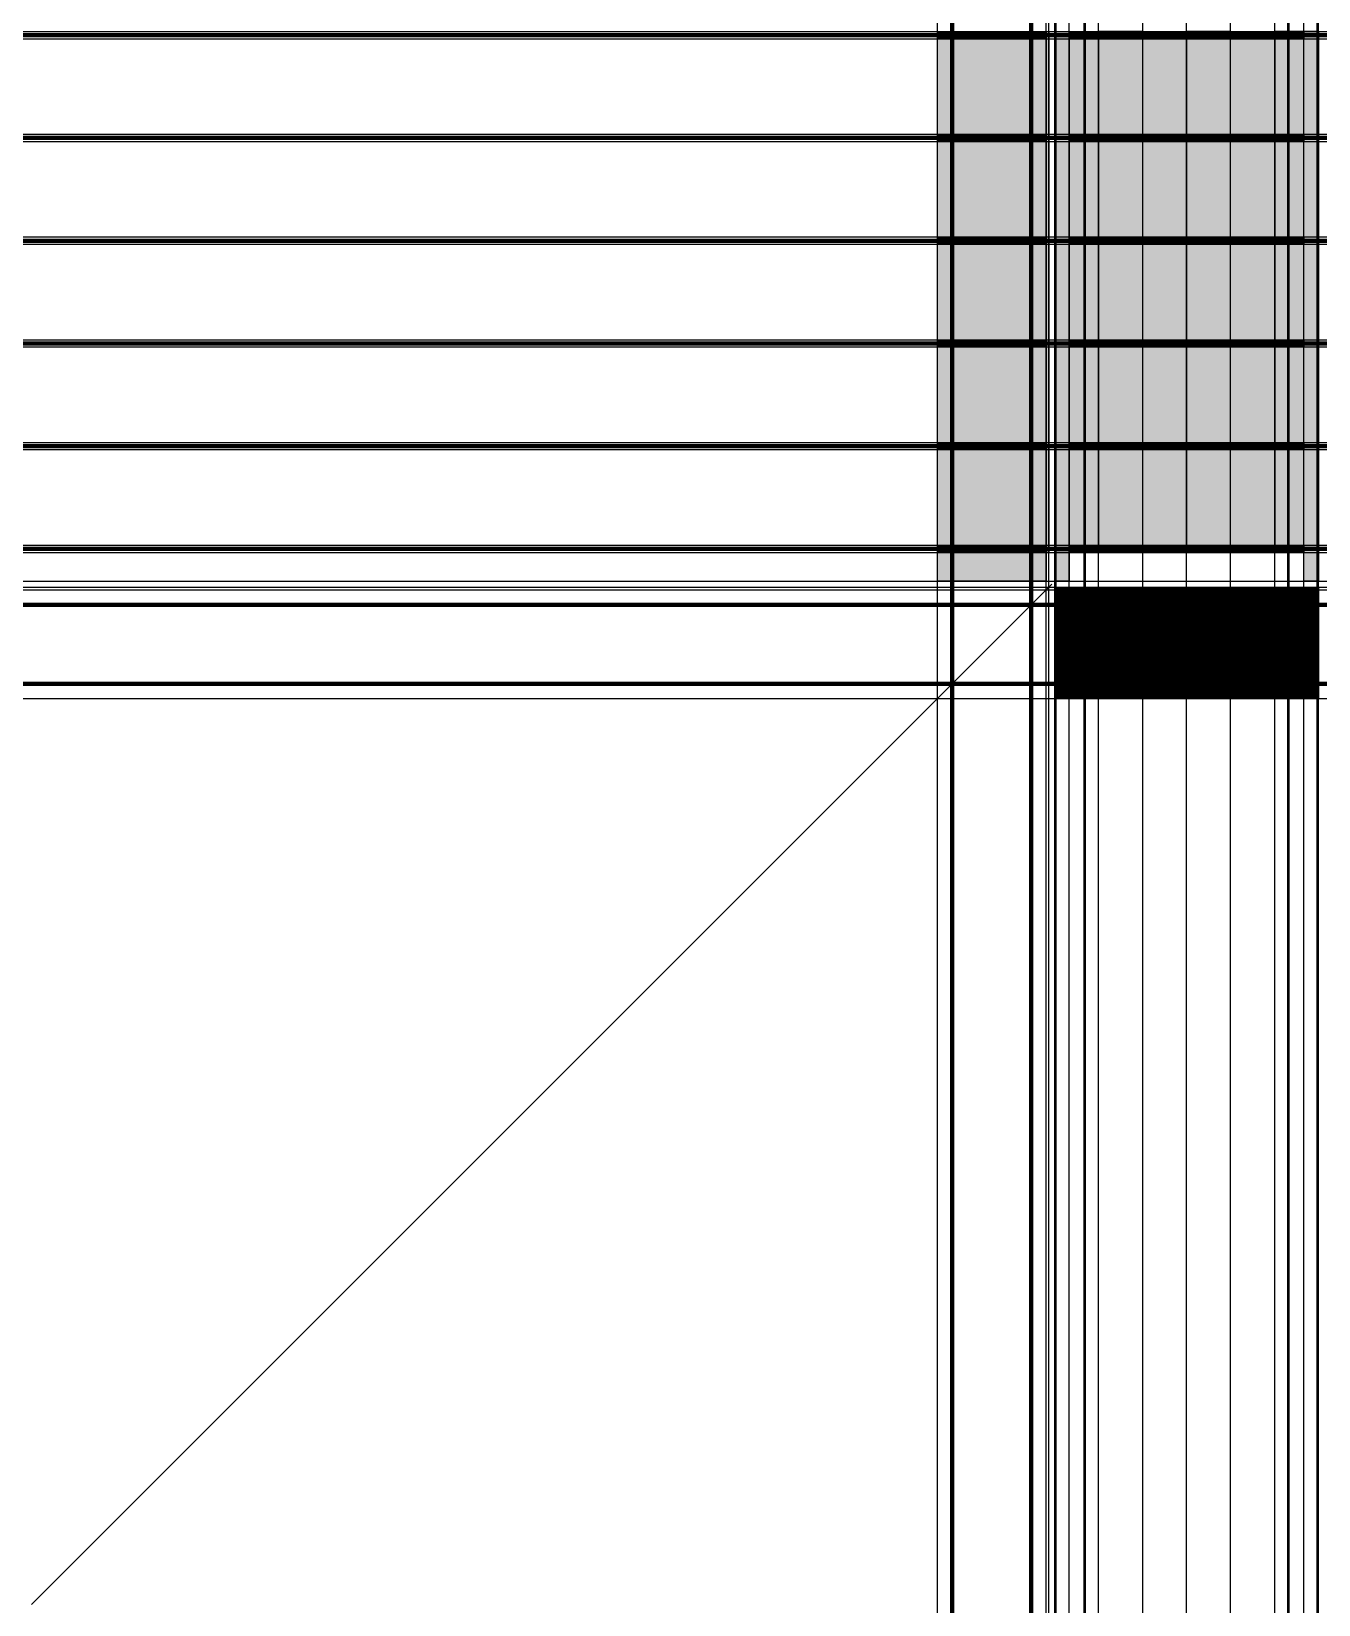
# Model space of a CAD drawing. Header units: centimetres. Extents: x -3536 to 924, y -3536 to 1915.
import ezdxf

# ---------------------------------------------------------------- set-up
doc = ezdxf.new("R2010")
doc.units = ezdxf.units.CM
doc.layers.get('0').update_dxf_attribs({"color": 14, "lineweight": 25, "true_color": 0x800000})
for name, color, linetype, lineweight, true_color in [('Backplane', 1, 'Continuous', 25, 0xff0000), ('Frame', 7, 'Continuous', 25, 0xffffff), ('Screws', 30, 'Continuous', 25, 0xff7f00)]:
    doc.layers.add(name, color=color, linetype=linetype, lineweight=lineweight, true_color=true_color)
pattern_1 = [(45, (0, 0), (-0.088388348, 0.088388348), [])]

msp = doc.modelspace()

# ---------------------------------------------------------------- hatches: boundary and pattern name
at = {"layer": 'Backplane'}
h = msp.add_hatch(dxfattribs=at)
h.set_pattern_fill('LINE', color=256, angle=45, style=0)
h.set_pattern_definition(pattern_1)
h.paths.add_polyline_path([(-10, 110), (-20, 110), (-20, 1915), (-10, 1915)])
h = msp.add_hatch(dxfattribs=at)
h.set_pattern_fill('LINE', color=256, angle=45, style=0)
h.set_pattern_definition(pattern_1)
h.paths.add_polyline_path([(315, 1915), (467, 1915), (467, 110), (315, 110), (315, 1915), (315, 110), (162, 110), (162, 1915), (10, 1915), (10, 110), (162, 110), (162, 1915)])
h.paths.add_polyline_path([(772, 110), (924, 110), (924, 1915), (772, 1915), (772, 110), (772, 1915), (619, 1915), (619, 110), (467, 110), (467, 1915), (619, 1915), (619, 110)])
h = msp.add_hatch(dxfattribs=at)
h.set_pattern_fill('LINE', color=256, angle=45, style=0)
h.set_pattern_definition(pattern_1)
h.paths.add_polyline_path([(162, -20), (10, -20), (10, -10), (162, -10), (315, -10), (315, -20), (162, -20), (162, -10)])
h.paths.add_polyline_path([(315, -10), (467, -10), (467, -20), (315, -20)])
h.paths.add_polyline_path([(772, -20), (619, -20), (619, -10), (467, -10), (467, -20), (619, -20), (619, -10), (772, -10), (924, -10), (924, -20), (772, -20), (772, -10)])
at = {"layer": 'Frame'}
h = msp.add_hatch(dxfattribs=at)
h.set_pattern_fill('LINE', color=256, angle=45, style=0)
h.set_pattern_definition(pattern_1)
h.paths.add_polyline_path([(-20, 10), (-396, 10), (-396, 1915), (-20, 1915)])
h = msp.add_hatch(dxfattribs=at)
h.set_pattern_fill('LINE', color=256, angle=45, style=0)
h.set_pattern_definition(pattern_1)
h.paths.add_polyline_path([(-20, 1915), (-20, 1890), (-396, 1890), (-396, 1915)])
h = msp.add_hatch(dxfattribs=at)
h.set_pattern_fill('LINE', color=256, angle=45, style=0)
h.set_pattern_definition(pattern_1)
h.paths.add_polyline_path([(10, 1915), (60, 1915), (60, 10), (10, 10)])
h.paths.add_polyline_path([(924, 10), (873, 10), (873, 1915), (924, 1915)])
h = msp.add_hatch(dxfattribs=at)
h.set_pattern_fill('LINE', color=256, angle=45, style=0)
h.set_pattern_definition(pattern_1)
h.paths.add_polyline_path([(60, 1915), (873, 1915), (873, 1890), (60, 1890)])
h = msp.add_hatch(dxfattribs=at)
h.set_pattern_fill('LINE', color=256, angle=45, style=0)
h.set_pattern_definition(pattern_1)
h.paths.add_polyline_path([(-396, 1559), (-20, 1559), (-20, 1534), (-396, 1534)])
h.paths.add_polyline_path([(-396, 1203), (-20, 1203), (-20, 1178), (-396, 1178)])
h.paths.add_polyline_path([(-396, 847), (-20, 847), (-20, 822), (-396, 822)])
h = msp.add_hatch(dxfattribs=at)
h.set_pattern_fill('LINE', color=256, angle=45, style=0)
h.set_pattern_definition(pattern_1)
h.paths.add_polyline_path([(60, 1559), (873, 1559), (873, 1534), (60, 1534)])
h = msp.add_hatch(dxfattribs=at)
h.set_pattern_fill('LINE', color=256, angle=45, style=0)
h.set_pattern_definition(pattern_1)
h.paths.add_polyline_path([(60, 1203), (873, 1203), (873, 1178), (60, 1178)])
h = msp.add_hatch(dxfattribs=at)
h.set_pattern_fill('LINE', color=256, angle=45, style=0)
h.set_pattern_definition(pattern_1)
h.paths.add_polyline_path([(60, 847), (873, 847), (873, 822), (60, 822)])
h = msp.add_hatch(dxfattribs=at)
h.set_pattern_fill('LINE', color=256, angle=45, style=0)
h.set_pattern_definition(pattern_1)
h.paths.add_polyline_path([(-20, 466), (-396, 466), (-396, 491), (-20, 491)])
h.paths.add_polyline_path([(-396, 135), (-20, 135), (-20, 110), (-396, 110)])
h = msp.add_hatch(dxfattribs=at)
h.set_pattern_fill('LINE', color=256, angle=45, style=0)
h.set_pattern_definition(pattern_1)
h.paths.add_polyline_path([(60, 491), (873, 491), (873, 466), (60, 466)])
h = msp.add_hatch(dxfattribs=at)
h.set_pattern_fill('LINE', color=256, angle=45, style=0)
h.set_pattern_definition(pattern_1)
h.paths.add_polyline_path([(60, 135), (873, 135), (873, 110), (60, 110)])
h = msp.add_hatch(dxfattribs=at)
h.set_pattern_fill('LINE', color=256, angle=45, style=0)
h.set_pattern_definition(pattern_1)
h.paths.add_polyline_path([(10, -20), (60, -20), (60, -396), (10, -396)])
h = msp.add_hatch(dxfattribs=at)
h.set_pattern_fill('LINE', color=256, angle=45, style=0)
h.set_pattern_definition(pattern_1)
h.paths.add_polyline_path([(60, -20), (60, -396), (873, -396), (873, -20)])
h = msp.add_hatch(dxfattribs=at)
h.set_pattern_fill('LINE', color=256, angle=45, style=0)
h.set_pattern_definition(pattern_1)
h.paths.add_polyline_path([(873, -20), (873, -396), (924, -396), (924, -20)])
at = {"layer": 'Screws'}
h = msp.add_hatch(dxfattribs=at)
h.set_pattern_fill('LINE', color=256, angle=225, style=0)
h.set_pattern_definition(pattern_1)
h.paths.add_polyline_path([(112, 1900), (10, 1900), (10, 1905), (112, 1905), (112, 1900), (112, 1905), (116.3, 1902.5)])
h.paths.add_polyline_path([(19, 1902.5), (10, 1907.7), (10, 1897.3)])
h = msp.add_hatch(dxfattribs=at)
h.set_pattern_fill('LINE', color=256, angle=225, style=0)
h.set_pattern_definition(pattern_1)
h.paths.add_polyline_path([(19, 1902.5), (10, 1907.7), (10, 1897.3)])
h = msp.add_hatch(dxfattribs=at)
h.set_pattern_fill('LINE', color=256, angle=45, style=0)
h.set_pattern_definition(pattern_1)
h.paths.add_polyline_path([(822, 1905), (924, 1905), (924, 1900), (822, 1900), (822, 1905), (822, 1900), (817.7, 1902.5)])
h.paths.add_polyline_path([(915, 1902.5), (924, 1897.3), (924, 1907.7)])
h = msp.add_hatch(dxfattribs=at)
h.set_pattern_fill('LINE', color=256, angle=45, style=0)
h.set_pattern_definition(pattern_1)
h.paths.add_polyline_path([(915, 1902.5), (924, 1897.3), (924, 1907.7)])
h = msp.add_hatch(dxfattribs=at)
h.set_pattern_fill('LINE', color=256, angle=225, style=0)
h.set_pattern_definition(pattern_1)
h.paths.add_polyline_path([(112, 1544), (10, 1544), (10, 1549), (112, 1549), (112, 1544), (112, 1549), (116.3, 1546.5)])
h.paths.add_polyline_path([(19, 1546.5), (10, 1551.7), (10, 1541.3)])
h = msp.add_hatch(dxfattribs=at)
h.set_pattern_fill('LINE', color=256, angle=225, style=0)
h.set_pattern_definition(pattern_1)
h.paths.add_polyline_path([(19, 1546.5), (10, 1551.7), (10, 1541.3)])
h = msp.add_hatch(dxfattribs=at)
h.set_pattern_fill('LINE', color=256, angle=45, style=0)
h.set_pattern_definition(pattern_1)
h.paths.add_polyline_path([(822, 1549), (924, 1549), (924, 1544), (822, 1544), (822, 1549), (822, 1544), (817.7, 1546.5)])
h.paths.add_polyline_path([(915, 1546.5), (924, 1541.3), (924, 1551.7)])
h = msp.add_hatch(dxfattribs=at)
h.set_pattern_fill('LINE', color=256, angle=45, style=0)
h.set_pattern_definition(pattern_1)
h.paths.add_polyline_path([(915, 1546.5), (924, 1541.3), (924, 1551.7)])
h = msp.add_hatch(dxfattribs=at)
h.set_pattern_fill('LINE', color=256, angle=225, style=0)
h.set_pattern_definition(pattern_1)
h.paths.add_polyline_path([(19, 1190.5), (10, 1195.7), (10, 1185.3)])
h = msp.add_hatch(dxfattribs=at)
h.set_pattern_fill('LINE', color=256, angle=225, style=0)
h.set_pattern_definition(pattern_1)
h.paths.add_polyline_path([(112, 1188), (10, 1188), (10, 1193), (112, 1193), (112, 1188), (112, 1193), (116.3, 1190.5)])
h.paths.add_polyline_path([(19, 1190.5), (10, 1195.7), (10, 1185.3)])
h = msp.add_hatch(dxfattribs=at)
h.set_pattern_fill('LINE', color=256, angle=45, style=0)
h.set_pattern_definition(pattern_1)
h.paths.add_polyline_path([(822, 1193), (924, 1193), (924, 1188), (822, 1188), (822, 1193), (822, 1188), (817.7, 1190.5)])
h.paths.add_polyline_path([(915, 1190.5), (924, 1185.3), (924, 1195.7)])
h = msp.add_hatch(dxfattribs=at)
h.set_pattern_fill('LINE', color=256, angle=45, style=0)
h.set_pattern_definition(pattern_1)
h.paths.add_polyline_path([(915, 1190.5), (924, 1185.3), (924, 1195.7)])
h = msp.add_hatch(dxfattribs=at)
h.set_pattern_fill('LINE', color=256, angle=225, style=0)
h.set_pattern_definition(pattern_1)
h.paths.add_polyline_path([(112, 832), (10, 832), (10, 837), (112, 837), (112, 832), (112, 837), (116.3, 834.5)])
h.paths.add_polyline_path([(19, 834.5), (10, 839.7), (10, 829.3)])
h = msp.add_hatch(dxfattribs=at)
h.set_pattern_fill('LINE', color=256, angle=225, style=0)
h.set_pattern_definition(pattern_1)
h.paths.add_polyline_path([(19, 834.5), (10, 839.7), (10, 829.3)])
h = msp.add_hatch(dxfattribs=at)
h.set_pattern_fill('LINE', color=256, angle=45, style=0)
h.set_pattern_definition(pattern_1)
h.paths.add_polyline_path([(822, 837), (924, 837), (924, 832), (822, 832), (822, 837), (822, 832), (817.7, 834.5)])
h.paths.add_polyline_path([(915, 834.5), (924, 829.3), (924, 839.7)])
h = msp.add_hatch(dxfattribs=at)
h.set_pattern_fill('LINE', color=256, angle=45, style=0)
h.set_pattern_definition(pattern_1)
h.paths.add_polyline_path([(915, 834.5), (924, 829.3), (924, 839.7)])
h = msp.add_hatch(dxfattribs=at)
h.set_pattern_fill('LINE', color=256, angle=225, style=0)
h.set_pattern_definition(pattern_1)
h.paths.add_polyline_path([(112, 476), (10, 476), (10, 481), (112, 481), (112, 476), (112, 481), (116.3, 478.5)])
h.paths.add_polyline_path([(19, 478.5), (10, 483.7), (10, 473.3)])
h = msp.add_hatch(dxfattribs=at)
h.set_pattern_fill('LINE', color=256, angle=225, style=0)
h.set_pattern_definition(pattern_1)
h.paths.add_polyline_path([(19, 478.5), (10, 483.7), (10, 473.3)])
h = msp.add_hatch(dxfattribs=at)
h.set_pattern_fill('LINE', color=256, angle=45, style=0)
h.set_pattern_definition(pattern_1)
h.paths.add_polyline_path([(822, 481), (924, 481), (924, 476), (822, 476), (822, 481), (822, 476), (817.7, 478.5)])
h.paths.add_polyline_path([(915, 478.5), (924, 473.3), (924, 483.7)])
h = msp.add_hatch(dxfattribs=at)
h.set_pattern_fill('LINE', color=256, angle=45, style=0)
h.set_pattern_definition(pattern_1)
h.paths.add_polyline_path([(915, 478.5), (924, 473.3), (924, 483.7)])
h = msp.add_hatch(dxfattribs=at)
h.set_pattern_fill('LINE', color=256, angle=225, style=0)
h.set_pattern_definition(pattern_1)
h.paths.add_polyline_path([(112, 120), (10, 120), (10, 125), (112, 125), (112, 120), (112, 125), (116.3, 122.5)])
h.paths.add_polyline_path([(19, 122.5), (10, 127.7), (10, 117.3)])
h = msp.add_hatch(dxfattribs=at)
h.set_pattern_fill('LINE', color=256, angle=225, style=0)
h.set_pattern_definition(pattern_1)
h.paths.add_polyline_path([(19, 122.5), (10, 127.7), (10, 117.3)])
h = msp.add_hatch(dxfattribs=at)
h.set_pattern_fill('LINE', color=256, angle=45, style=0)
h.set_pattern_definition(pattern_1)
h.paths.add_polyline_path([(822, 125), (924, 125), (924, 120), (822, 120), (822, 125), (822, 120), (817.7, 122.5)])
h.paths.add_polyline_path([(915, 122.5), (924, 117.3), (924, 127.7)])
h = msp.add_hatch(dxfattribs=at)
h.set_pattern_fill('LINE', color=256, angle=45, style=0)
h.set_pattern_definition(pattern_1)
h.paths.add_polyline_path([(915, 122.5), (924, 117.3), (924, 127.7)])
h = msp.add_hatch(dxfattribs=at)
h.set_pattern_fill('LINE', color=256, angle=225, style=0)
h.set_pattern_definition(pattern_1)
h.paths.add_polyline_path([(19, -71), (10, -65.8), (10, -76.2)])
h = msp.add_hatch(dxfattribs=at)
h.set_pattern_fill('LINE', color=256, angle=225, style=0)
h.set_pattern_definition(pattern_1)
h.paths.add_polyline_path([(112, -73.5), (10, -73.5), (10, -68.5), (112, -68.5), (112, -73.5), (112, -68.5), (116.3, -71)])
h.paths.add_polyline_path([(19, -71), (10, -65.8), (10, -76.2)])
h = msp.add_hatch(dxfattribs=at)
h.set_pattern_fill('LINE', color=256, angle=45, style=0)
h.set_pattern_definition(pattern_1)
h.paths.add_polyline_path([(822, -68.5), (924, -68.5), (924, -73.5), (822, -73.5), (822, -68.5), (822, -73.5), (817.7, -71)])
h.paths.add_polyline_path([(915, -71), (924, -76.2), (924, -65.8)])
h = msp.add_hatch(dxfattribs=at)
h.set_pattern_fill('LINE', color=256, angle=45, style=0)
h.set_pattern_definition(pattern_1)
h.paths.add_polyline_path([(915, -71), (924, -76.2), (924, -65.8)])
h = msp.add_hatch(dxfattribs=at)
h.set_pattern_fill('LINE', color=256, angle=225, style=0)
h.set_pattern_definition(pattern_1)
h.paths.add_polyline_path([(112, -347.5), (10, -347.5), (10, -342.5), (112, -342.5), (112, -347.5), (112, -342.5), (116.3, -345)])
h.paths.add_polyline_path([(19, -345), (10, -339.8), (10, -350.2)])
h = msp.add_hatch(dxfattribs=at)
h.set_pattern_fill('LINE', color=256, angle=225, style=0)
h.set_pattern_definition(pattern_1)
h.paths.add_polyline_path([(19, -345), (10, -339.8), (10, -350.2)])
h = msp.add_hatch(dxfattribs=at)
h.set_pattern_fill('LINE', color=256, angle=45, style=0)
h.set_pattern_definition(pattern_1)
h.paths.add_polyline_path([(822, -342.5), (924, -342.5), (924, -347.5), (822, -347.5), (822, -342.5), (822, -347.5), (817.7, -345)])
h.paths.add_polyline_path([(915, -345), (924, -350.2), (924, -339.8)])
h = msp.add_hatch(dxfattribs=at)
h.set_pattern_fill('LINE', color=256, angle=45, style=0)
h.set_pattern_definition(pattern_1)
h.paths.add_polyline_path([(915, -345), (924, -350.2), (924, -339.8)])

# ---------------------------------------------------------------- linework, layer by layer
msp.add_line((0, 0), (-3535.5, -3535.5))
for p, direction in [((924, 1915), (1, 0)), ((924, 1907.7), (1, 0)), ((-396, -396), (0, 1)), ((-350.2, -350.2), (0, 1)), ((-347.5, -347.5), (0, 1)), ((-345, -345), (0, 1)), ((-342.5, -342.5), (0, 1)), ((-339.8, -339.8), (0, 1)), ((-76.2, -76.2), (0, 1)), ((-73.5, -73.5), (0, 1)), ((-71, -71), (0, 1)), ((-68.5, -68.5), (0, 1)), ((-65.8, -65.8), (0, 1)), ((-20, -20), (0, 1)), ((-10, -10), (0, 1)), ((10, 290), (0, 1)), ((14.7, 125), (0, 1)), ((60, 1915), (0, 1)), ((112, 125), (0, 1)), ((116.3, 122.5), (0, 1)), ((162, -20), (0, 1)), ((315, -20), (0, 1)), ((467, -20), (0, 1)), ((619, -20), (0, 1)), ((772, -20), (0, 1)), ((817.7, 122.5), (0, 1)), ((822, 120), (0, 1)), ((873, 1915), (0, 1)), ((919.3, 120), (0, 1)), ((924, 1915), (0, 1)), ((919.3, 1905), (1, 0)), ((873, 1902.5), (1, 0)), ((919.3, 1900), (1, 0)), ((924, 1897.3), (1, 0)), ((60, 1890), (1, 0)), ((60, 1559), (1, 0)), ((924, 1551.7), (1, 0)), ((919.3, 1549), (1, 0)), ((873, 1546.5), (1, 0)), ((919.3, 1544), (1, 0)), ((924, 1541.3), (1, 0)), ((60, 1534), (1, 0)), ((60, 1203), (1, 0)), ((924, 1195.7), (1, 0)), ((919.3, 1193), (1, 0)), ((873, 1190.5), (1, 0)), ((919.3, 1188), (1, 0)), ((924, 1185.3), (1, 0)), ((60, 1178), (1, 0)), ((60, 847), (1, 0)), ((924, 839.7), (1, 0)), ((919.3, 837), (1, 0)), ((873, 834.5), (1, 0)), ((919.3, 832), (1, 0)), ((924, 829.3), (1, 0)), ((60, 822), (1, 0)), ((60, 491), (1, 0)), ((924, 483.7), (1, 0)), ((919.3, 481), (1, 0)), ((873, 478.5), (1, 0)), ((919.3, 476), (1, 0)), ((924, 473.3), (1, 0)), ((60, 466), (1, 0)), ((60, 135), (1, 0)), ((924, 127.7), (1, 0)), ((919.3, 125), (1, 0)), ((873, 122.5), (1, 0)), ((919.3, 120), (1, 0)), ((924, 117.3), (1, 0)), ((60, 110), (1, 0)), ((338, 10), (1, 0)), ((80, -10), (1, 0)), ((80, -20), (1, 0)), ((924, -65.8), (1, 0)), ((919.3, -68.5), (1, 0)), ((817.7, -71), (1, 0)), ((919.3, -73.5), (1, 0)), ((924, -76.2), (1, 0)), ((924, -339.8), (1, 0)), ((919.3, -342.5), (1, 0)), ((817.7, -345), (1, 0)), ((919.3, -347.5), (1, 0)), ((924, -350.2), (1, 0)), ((924, -396), (1, 0))]:
    msp.add_xline(p, direction)
at = {"layer": 'Backplane'}
for p, q in [((-20, 110), (-20, 1915)), ((-20, 1915), (-10, 1915)), ((-10, 1915), (-10, 110)), ((10, 1915), (162, 1915)), ((10, 110), (10, 1915)), ((162, 1915), (162, 110)), ((315, 1915), (162, 1915)), ((162, 1915), (162, 110)), ((315, 110), (315, 1915)), ((315, 1915), (467, 1915)), ((315, 110), (315, 1915)), ((467, 1915), (467, 110)), ((619, 1915), (467, 1915)), ((467, 1915), (467, 110)), ((619, 110), (619, 1915)), ((619, 1915), (772, 1915)), ((619, 110), (619, 1915)), ((772, 1915), (772, 110)), ((924, 1915), (772, 1915)), ((772, 1915), (772, 110)), ((924, 110), (924, 1915)), ((-10, 110), (-20, 110)), ((162, 110), (10, 110)), ((162, 110), (315, 110)), ((467, 110), (315, 110)), ((467, 110), (619, 110)), ((772, 110), (619, 110)), ((772, 110), (924, 110)), ((10, -10), (162, -10)), ((10, -20), (10, -10)), ((162, -20), (10, -20)), ((162, -10), (162, -20)), ((162, -10), (315, -10)), ((162, -20), (162, -10)), ((315, -20), (162, -20)), ((315, -10), (315, -20)), ((315, -10), (467, -10)), ((315, -20), (315, -10)), ((467, -20), (315, -20)), ((467, -10), (467, -20)), ((467, -10), (619, -10)), ((467, -20), (467, -10)), ((619, -20), (467, -20)), ((619, -10), (619, -20)), ((619, -10), (772, -10)), ((619, -20), (619, -10)), ((772, -20), (619, -20)), ((772, -10), (772, -20)), ((772, -10), (924, -10)), ((772, -20), (772, -10)), ((924, -20), (772, -20)), ((924, -10), (924, -20))]:
    msp.add_line(p, q, dxfattribs=at)
at = {"layer": 'Frame'}
for p, q in [((-396, 10), (-396, 1915)), ((-396, 1915), (-20, 1915)), ((-396, 1915), (-20, 1915)), ((-396, 1890), (-396, 1915)), ((-20, 1915), (-20, 10)), ((-20, 1915), (-20, 1890)), ((10, 1915), (60, 1915)), ((10, 10), (10, 1915)), ((60, 1915), (60, 10)), ((60, 1915), (873, 1915)), ((60, 1890), (60, 1915)), ((873, 10), (873, 1915)), ((873, 1915), (924, 1915)), ((873, 1915), (873, 1890)), ((924, 1915), (924, 10)), ((-20, 1890), (-396, 1890)), ((873, 1890), (60, 1890)), ((-396, 1559), (-20, 1559)), ((-396, 1534), (-396, 1559)), ((-20, 1534), (-396, 1534)), ((-20, 1559), (-20, 1534)), ((60, 1559), (873, 1559)), ((60, 1534), (60, 1559)), ((873, 1534), (60, 1534)), ((873, 1559), (873, 1534)), ((-396, 1203), (-20, 1203)), ((-396, 1178), (-396, 1203)), ((-20, 1203), (-20, 1178)), ((60, 1203), (873, 1203)), ((60, 1178), (60, 1203)), ((873, 1203), (873, 1178)), ((-20, 1178), (-396, 1178)), ((873, 1178), (60, 1178)), ((-396, 847), (-20, 847)), ((-396, 822), (-396, 847)), ((-20, 822), (-396, 822)), ((-20, 847), (-20, 822)), ((60, 847), (873, 847)), ((60, 822), (60, 847)), ((873, 822), (60, 822)), ((873, 847), (873, 822)), ((-396, 491), (-20, 491)), ((-396, 466), (-396, 491)), ((-20, 491), (-20, 466)), ((60, 491), (873, 491)), ((60, 466), (60, 491)), ((873, 491), (873, 466)), ((-20, 466), (-396, 466)), ((873, 466), (60, 466)), ((-396, 135), (-20, 135)), ((-396, 110), (-396, 135)), ((-20, 110), (-396, 110)), ((-20, 135), (-20, 110)), ((60, 135), (873, 135)), ((60, 110), (60, 135)), ((873, 110), (60, 110)), ((873, 135), (873, 110)), ((-20, 10), (-396, 10)), ((60, 10), (10, 10)), ((924, 10), (873, 10)), ((10, -20), (60, -20)), ((10, -396), (10, -20)), ((60, -20), (60, -396)), ((60, -20), (873, -20)), ((60, -396), (60, -20)), ((873, -20), (873, -396)), ((873, -20), (924, -20)), ((873, -396), (873, -20)), ((924, -20), (924, -396)), ((60, -396), (10, -396)), ((873, -396), (60, -396)), ((924, -396), (873, -396))]:
    msp.add_line(p, q, dxfattribs=at)
at = {"layer": 'Screws'}
for p, q in [((14.7, 1905), (10, 1907.7)), ((10, 1907.7), (10, 1897.3)), ((924, 1907.7), (919.3, 1905)), ((924, 1897.3), (924, 1907.7)), ((10, 1900), (10, 1905)), ((10, 1897.3), (14.7, 1900)), ((14.7, 1905), (112, 1905)), ((112, 1900), (14.7, 1900)), ((116.3, 1902.5), (112, 1905)), ((112, 1900), (116.3, 1902.5)), ((822, 1905), (817.7, 1902.5)), ((817.7, 1902.5), (822, 1900)), ((822, 1905), (919.3, 1905)), ((919.3, 1900), (822, 1900)), ((919.3, 1900), (924, 1897.3)), ((924, 1905), (924, 1900)), ((14.7, 1549), (10, 1551.7)), ((10, 1551.7), (10, 1541.3)), ((10, 1544), (10, 1549)), ((10, 1541.3), (14.7, 1544)), ((14.7, 1549), (112, 1549)), ((112, 1544), (14.7, 1544)), ((116.3, 1546.5), (112, 1549)), ((112, 1544), (116.3, 1546.5)), ((822, 1549), (817.7, 1546.5)), ((817.7, 1546.5), (822, 1544)), ((822, 1549), (919.3, 1549)), ((919.3, 1544), (822, 1544)), ((924, 1551.7), (919.3, 1549)), ((919.3, 1544), (924, 1541.3)), ((924, 1541.3), (924, 1551.7)), ((924, 1549), (924, 1544)), ((14.7, 1193), (10, 1195.7)), ((10, 1195.7), (10, 1185.3)), ((10, 1188), (10, 1193)), ((10, 1185.3), (14.7, 1188)), ((14.7, 1193), (112, 1193)), ((112, 1188), (14.7, 1188)), ((116.3, 1190.5), (112, 1193)), ((112, 1188), (116.3, 1190.5)), ((822, 1193), (817.7, 1190.5)), ((817.7, 1190.5), (822, 1188)), ((822, 1193), (919.3, 1193)), ((919.3, 1188), (822, 1188)), ((924, 1195.7), (919.3, 1193)), ((919.3, 1188), (924, 1185.3)), ((924, 1185.3), (924, 1195.7)), ((924, 1193), (924, 1188)), ((14.7, 837), (10, 839.7)), ((10, 839.7), (10, 829.3)), ((10, 832), (10, 837)), ((10, 829.3), (14.7, 832)), ((14.7, 837), (112, 837)), ((112, 832), (14.7, 832)), ((116.3, 834.5), (112, 837)), ((112, 832), (116.3, 834.5)), ((822, 837), (817.7, 834.5)), ((817.7, 834.5), (822, 832)), ((822, 837), (919.3, 837)), ((919.3, 832), (822, 832)), ((924, 839.7), (919.3, 837)), ((919.3, 832), (924, 829.3)), ((924, 829.3), (924, 839.7)), ((924, 837), (924, 832)), ((14.7, 481), (10, 483.7)), ((10, 483.7), (10, 473.3)), ((10, 476), (10, 481)), ((10, 473.3), (14.7, 476)), ((14.7, 481), (112, 481)), ((112, 476), (14.7, 476)), ((116.3, 478.5), (112, 481)), ((112, 476), (116.3, 478.5)), ((822, 481), (817.7, 478.5)), ((817.7, 478.5), (822, 476)), ((822, 481), (919.3, 481)), ((919.3, 476), (822, 476)), ((924, 483.7), (919.3, 481)), ((919.3, 476), (924, 473.3)), ((924, 473.3), (924, 483.7)), ((924, 481), (924, 476)), ((14.7, 125), (10, 127.7)), ((10, 127.7), (10, 117.3)), ((10, 120), (10, 125)), ((10, 117.3), (14.7, 120)), ((14.7, 125), (112, 125)), ((112, 120), (14.7, 120)), ((116.3, 122.5), (112, 125)), ((112, 120), (116.3, 122.5)), ((822, 125), (817.7, 122.5)), ((817.7, 122.5), (822, 120)), ((822, 125), (919.3, 125)), ((919.3, 120), (822, 120)), ((924, 127.7), (919.3, 125)), ((919.3, 120), (924, 117.3)), ((924, 117.3), (924, 127.7)), ((924, 125), (924, 120)), ((14.7, -68.5), (10, -65.8)), ((10, -65.8), (10, -76.2)), ((10, -73.5), (10, -68.5)), ((10, -76.2), (14.7, -73.5)), ((14.7, -68.5), (112, -68.5)), ((112, -73.5), (14.7, -73.5)), ((116.3, -71), (112, -68.5)), ((112, -73.5), (116.3, -71)), ((822, -68.5), (817.7, -71)), ((817.7, -71), (822, -73.5)), ((822, -68.5), (919.3, -68.5)), ((919.3, -73.5), (822, -73.5)), ((924, -65.8), (919.3, -68.5)), ((919.3, -73.5), (924, -76.2)), ((924, -76.2), (924, -65.8)), ((924, -68.5), (924, -73.5)), ((14.7, -342.5), (10, -339.8)), ((10, -339.8), (10, -350.2)), ((10, -347.5), (10, -342.5)), ((10, -350.2), (14.7, -347.5)), ((14.7, -342.5), (112, -342.5)), ((112, -347.5), (14.7, -347.5)), ((116.3, -345), (112, -342.5)), ((112, -347.5), (116.3, -345)), ((822, -342.5), (817.7, -345)), ((817.7, -345), (822, -347.5)), ((822, -342.5), (919.3, -342.5)), ((919.3, -347.5), (822, -347.5)), ((924, -339.8), (919.3, -342.5)), ((919.3, -347.5), (924, -350.2)), ((924, -350.2), (924, -339.8)), ((924, -342.5), (924, -347.5))]:
    msp.add_line(p, q, dxfattribs=at)
for centre, radius in [((-345, 1902.5), 5.2), ((-71, 1902.5), 5.2), ((-345, 1902.5), 2.5), ((-71, 1902.5), 2.5), ((-345, 1546.5), 5.2), ((-345, 1546.5), 2.5), ((-71, 1546.5), 5.2), ((-71, 1546.5), 2.5), ((-345, 1190.5), 5.2), ((-345, 1190.5), 2.5), ((-71, 1190.5), 5.2), ((-71, 1190.5), 2.5), ((-345, 834.5), 5.2), ((-345, 834.5), 2.5), ((-71, 834.5), 5.2), ((-71, 834.5), 2.5), ((-345, 478.5), 5.2), ((-345, 478.5), 2.5), ((-71, 478.5), 5.2), ((-71, 478.5), 2.5), ((-345, 122.5), 5.2), ((-345, 122.5), 2.5), ((-71, 122.5), 5.2), ((-71, 122.5), 2.5)]:
    msp.add_circle(centre, radius, dxfattribs=at)

doc.saveas('drawing.dxf')
